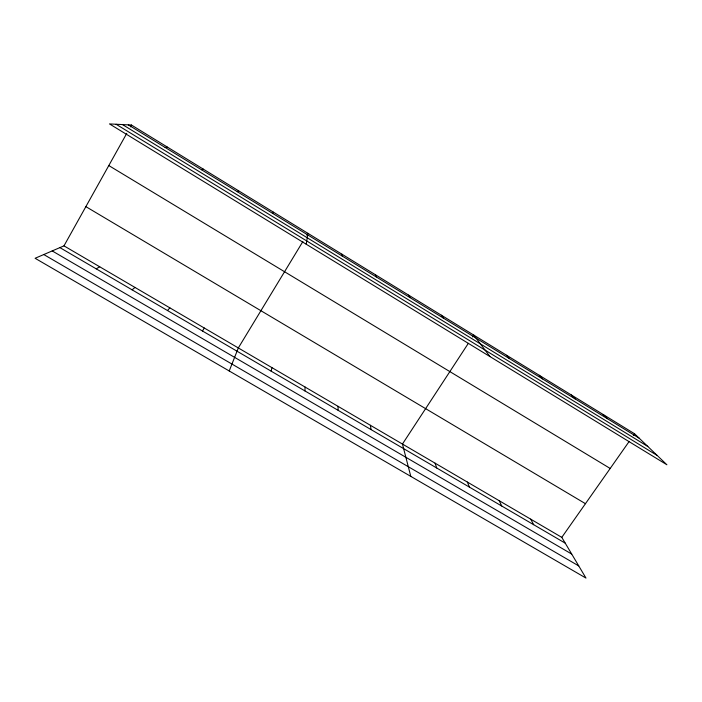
<?xml version="1.0" encoding="UTF-8"?>
<svg xmlns="http://www.w3.org/2000/svg" width="702" height="702" viewBox="0 0 702 702"><rect width="100%" height="100%" fill="white"/><g stroke="black" fill="none" stroke-linecap="round" stroke-linejoin="round"><path stroke-width="1.05" d="M304.879 390.891L305.142 387.074M306.248 244.235L307.871 233.292L306.756 235.135M271.165 371.174L271.928 367.629M229.221 370.972L238.32 347.946L302.86 241.567M63.979 245.858L561.793 537.363L585.977 578.079L35.1 258.283L63.979 245.858L126.781 133.345M130.396 126.869L131.423 125.026L634.564 433.766L666.9 464.768L109.486 123.921L131.423 125.026M202.474 331.002L204.3 328.018M272.683 213.399L273.464 212.179M468.348 343.331L402.448 444.05L410.793 476.377M472.551 336.916L473.753 335.082L489.952 356.563M561.793 537.363L629.062 441.602M633.344 435.503L634.564 433.766M167.497 310.538L169.858 307.853M132.081 289.829L135.003 287.443M237.285 191.69L238.619 190.804M96.218 268.848L99.71 266.778M201.43 169.7L203.334 169.147M165.119 147.429L167.611 147.227M43.787 254.545L578.755 565.917M52.202 250.921L571.718 554.062M59.898 247.613L565.242 543.164M85.872 206.634L585.45 503.685M108.801 165.558L610.187 468.462M128.334 124.868L639.162 438.171M122.49 124.57L647.806 446.463M116.102 124.254L657.221 455.493M603.176 414.505L607.335 418.655M571.41 395.007L575.122 398.894M539.25 375.28L542.506 378.887M506.704 355.3L509.485 358.634M441.374 315.216L443.19 317.98M530.677 519.138L533.687 524.71M408.608 295.112L409.933 297.578M499.192 500.702L501.763 506.037M467.33 482.046L469.445 487.135M375.438 274.754L376.254 276.921M435.082 463.162L436.741 468.006M370.393 425.28L371.112 429.624M341.865 254.15L342.164 256.019M337.96 406.291L338.197 410.372"/></g></svg>
